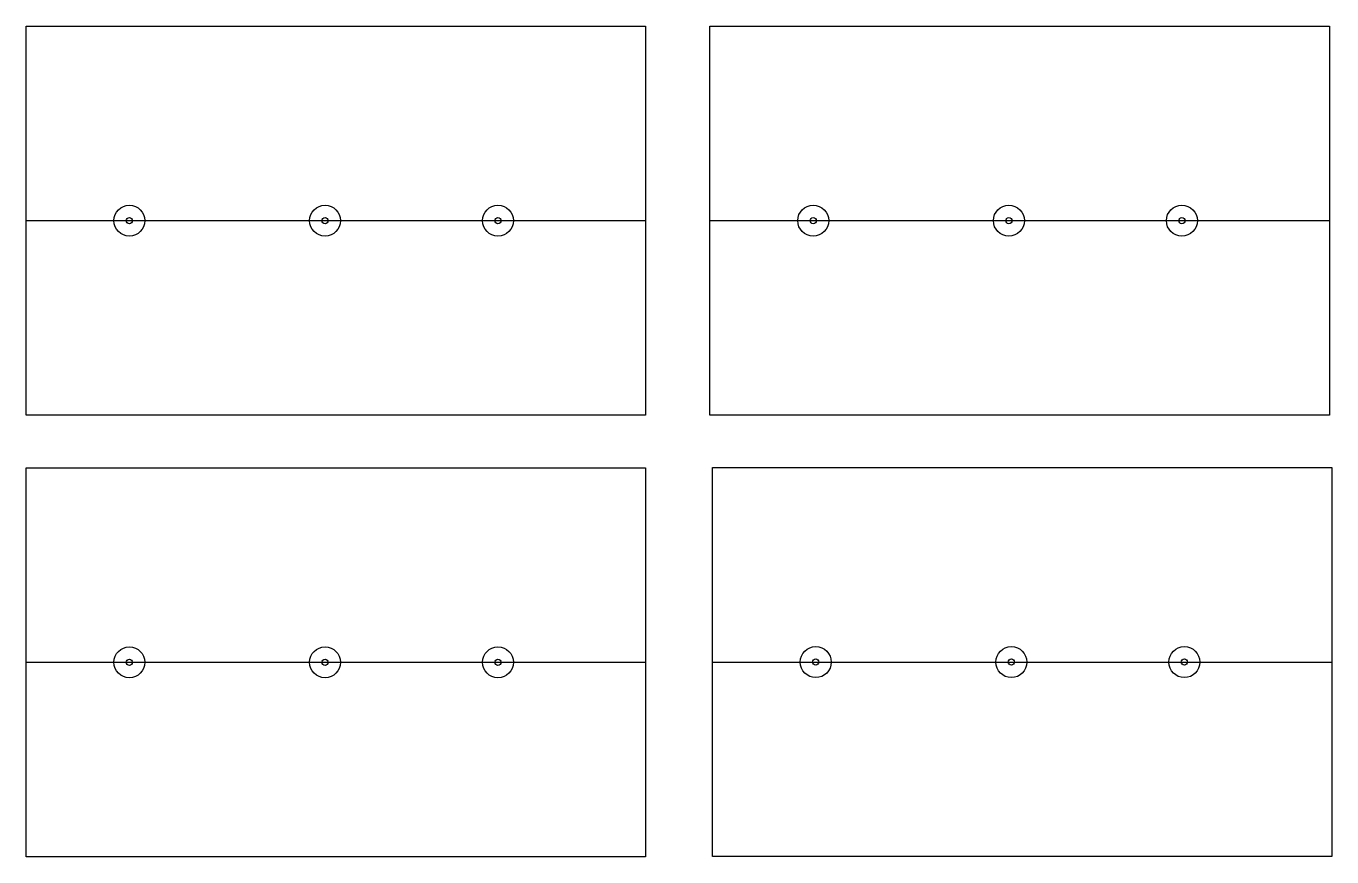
# Model space of a CAD drawing. Header units: millimetres. Extents: x 0 to 211, y 0 to 134.
import ezdxf

# ---------------------------------------------------------------- set-up
doc = ezdxf.new("R2010")
doc.units = ezdxf.units.MM

msp = doc.modelspace()

# ---------------------------------------------------------------- linework, layer by layer
for p, q in [((0, 102.68), (33.33, 102.68)), ((33.33, 102.68), (66.67, 102.68)), ((66.67, 102.68), (100, 102.68)), ((110.4, 102.68), (143.74, 102.68)), ((143.74, 102.68), (177.07, 102.68)), ((177.07, 102.68), (210.4, 102.68)), ((0, 31.4), (33.33, 31.4)), ((33.33, 31.4), (66.67, 31.4)), ((66.67, 31.4), (100, 31.4)), ((110.81, 31.44), (144.14, 31.44)), ((144.14, 31.44), (177.48, 31.44)), ((177.48, 31.44), (210.81, 31.44))]:
    msp.add_line(p, q)
for points in [[(0, 71.28), (0, 134.08), (100, 134.08), (100, 71.28)], [(110.4, 71.28), (110.4, 134.08), (210.4, 134.08), (210.4, 71.28)], [(0, 0), (0, 62.8), (100, 62.8), (100, 0)], [(110.81, 0.04), (110.81, 62.84), (210.81, 62.84), (210.81, 0.04)]]:
    msp.add_lwpolyline(points, close=True)
for centre, radius in [((16.67, 102.68), 2.5), ((48.26, 102.68), 2.5), ((76.18, 102.68), 2.5), ((127.07, 102.68), 2.5), ((158.66, 102.68), 2.5), ((186.59, 102.68), 2.5), ((16.67, 102.68), 0.5), ((48.26, 102.68), 0.5), ((76.18, 102.68), 0.5), ((127.07, 102.68), 0.5), ((158.66, 102.68), 0.5), ((186.59, 102.68), 0.5), ((9.1, 35.55), 0), ((16.67, 31.4), 2.5), ((48.26, 31.4), 2.5), ((76.18, 31.4), 2.5), ((127.48, 31.44), 2.5), ((159.06, 31.44), 2.5), ((186.99, 31.44), 2.5), ((16.67, 31.4), 0.5), ((48.26, 31.4), 0.5), ((76.18, 31.4), 0.5), ((127.48, 31.44), 0.5), ((159.06, 31.44), 0.5), ((186.99, 31.44), 0.5), ((33.33, 31.4), 0)]:
    msp.add_circle(centre, radius)

doc.saveas('drawing.dxf')
